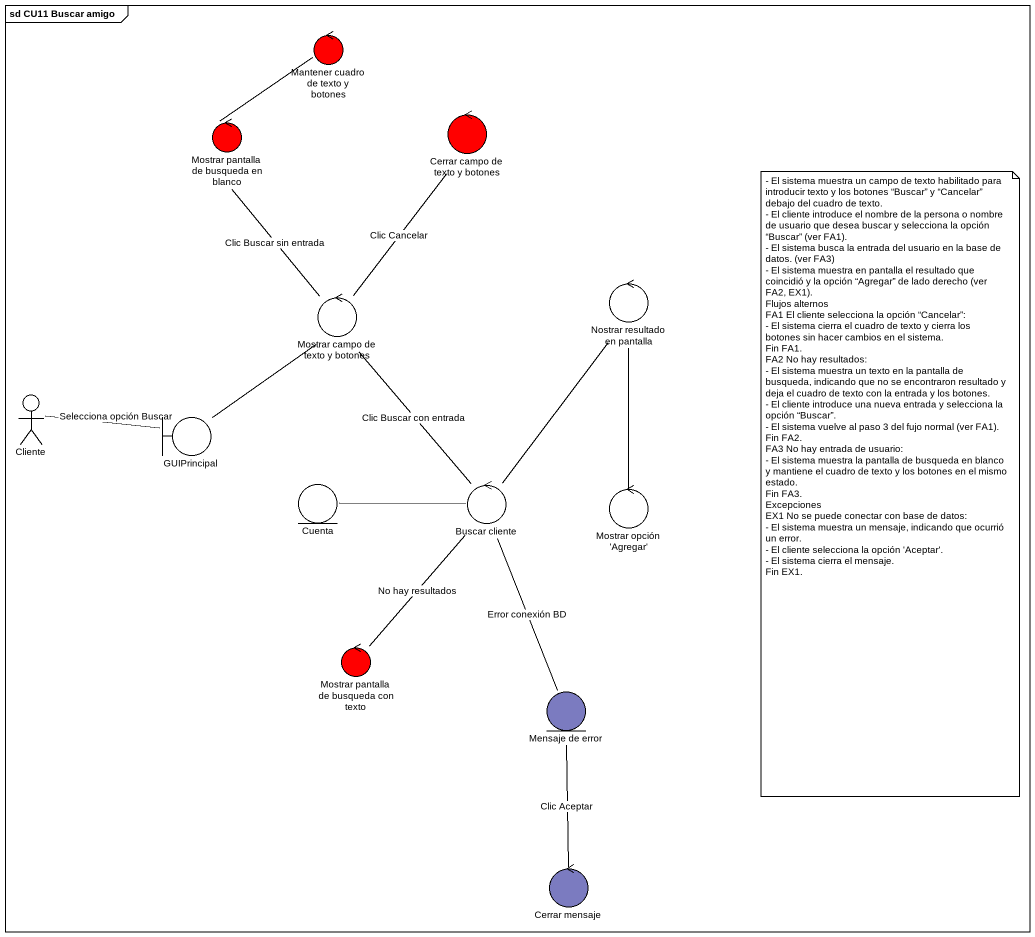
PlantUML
@startuml
mainframe sd CU11 Buscar amigo
control "Mantener cuadro de texto y botones" as Mantener_cuadro_de_texto_y #FF0000
control "Mostrar pantalla de busqueda en blanco" as Mostrar_pantalla_de #FF0000
control "Cerrar campo de texto y botones" as Cerrar_campo_de_texto_y #FF0000
control "Mostrar campo de texto y botones" as Mostrar_campo_de_texto_y
control "Nostrar resultado en pantalla" as Nostrar_resultado_en
actor Cliente
boundary GUIPrincipal
entity Cuenta
control "Buscar cliente" as Buscar_cliente
control "Mostrar opción 'Agregar'" as Mostrar_opción_Agregar
control "Mostrar pantalla de busqueda con texto" as Mostrar_pantalla_de_2 #FF0000
entity "Mensaje de error" as Mensaje_de_error #7B7BC0
control "Cerrar mensaje" as Cerrar_mensaje #7B7BC0
Mantener_cuadro_de_texto_y -- Mostrar_pantalla_de
Mostrar_pantalla_de -- Mostrar_campo_de_texto_y : Clic Buscar sin entrada
Cerrar_campo_de_texto_y -- Mostrar_campo_de_texto_y : Clic Cancelar
Mostrar_campo_de_texto_y -- Buscar_cliente : Clic Buscar con entrada
Nostrar_resultado_en -- Buscar_cliente
Cliente -right- GUIPrincipal : Selecciona opción Buscar
GUIPrincipal -up- Mostrar_campo_de_texto_y
Buscar_cliente -left- Cuenta
Mostrar_opción_Agregar -up- Nostrar_resultado_en
Mostrar_pantalla_de_2 -up- Buscar_cliente : No hay resultados
Mensaje_de_error -up- Buscar_cliente : Error conexión BD
Cerrar_mensaje -up- Mensaje_de_error : Clic Aceptar
note as N1
  - El sistema muestra un campo de texto habilitado para introducir texto y los botones “Buscar” y “Cancelar” debajo del cuadro de texto.
  - El cliente introduce el nombre de la persona o nombre de usuario que desea buscar y selecciona la opción “Buscar” (ver FA1).
  - El sistema busca la entrada del usuario en la base de datos. (ver FA3)
  - El sistema muestra en pantalla el resultado que coincidió y la opción “Agregar” de lado derecho (ver FA2, EX1).
  Flujos alternos
  FA1 El cliente selecciona la opción “Cancelar”:
  - El sistema cierra el cuadro de texto y cierra los botones sin hacer cambios en el sistema.
  Fin FA1.
  FA2 No hay resultados:
  - El sistema muestra un texto en la pantalla de busqueda, indicando que no se encontraron resultado y deja el cuadro de texto con la entrada y los botones.
  - El cliente introduce una nueva entrada y selecciona la opción “Buscar”.
  - El sistema vuelve al paso 3 del fujo normal (ver FA1).
  Fin FA2.
  FA3 No hay entrada de usuario:
  - El sistema muestra la pantalla de busqueda en blanco y mantiene el cuadro de texto y los botones en el mismo estado.
  Fin FA3.
  Excepciones
  EX1 No se puede conectar con base de datos:
  - El sistema muestra un mensaje, indicando que ocurrió un error.
  - El cliente selecciona la opción 'Aceptar'.
  - El sistema cierra el mensaje.
  Fin EX1.
end note
@enduml
